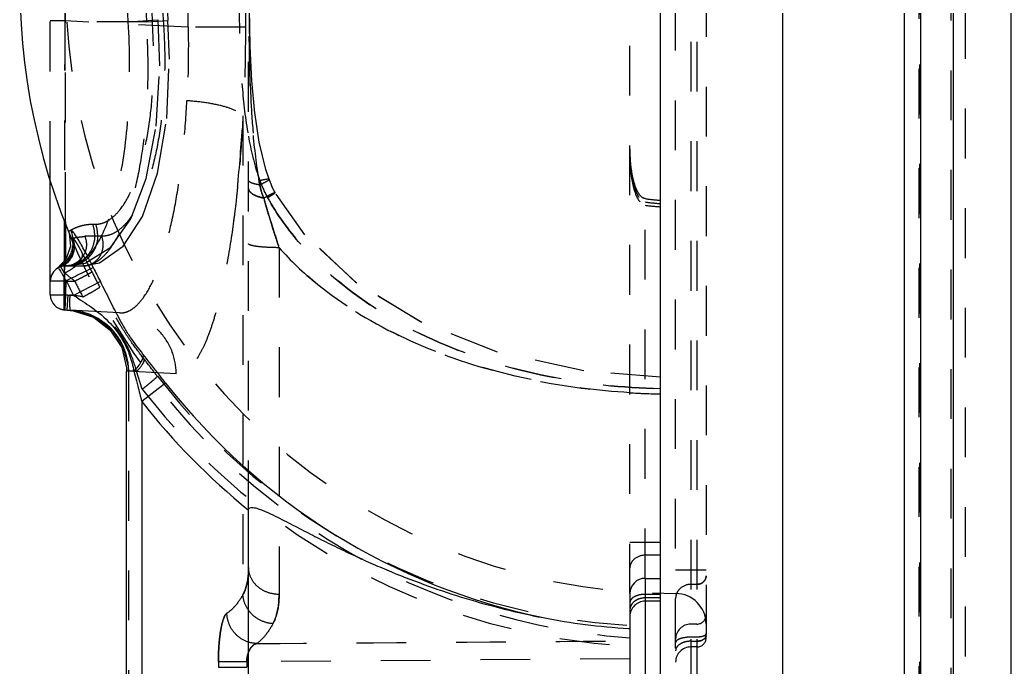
# Model space of a CAD drawing. Header units: millimetres. Extents: x -840 to 1682, y -9216 to -2117.
# Drawn here: x 872.12 to 904.62, y -2506.78 to -2485.54 of the extents above; entities that cross this region are included whole.
import ezdxf

# ---------------------------------------------------------------- set-up
doc = ezdxf.new("R2010")
doc.units = ezdxf.units.MM
doc.header["$LTSCALE"] = 16.335
doc.linetypes.add('HIDDEN', pattern=[0.2, 0.1, -0.1])
doc.layers.get('0').update_dxf_attribs({"linetype": 'CONTINUOUS'})
doc.layers.add('DEFAULT_2', color=8, linetype='HIDDEN')

msp = doc.modelspace()

# ---------------------------------------------------------------- linework, layer by layer
at = {"color": 7, "linetype": 'Continuous'}
for p, q in [((901.644, -2400.707), (901.644, -2613.018)), ((902.722, -2612.962), (902.722, -2400.763)), ((901.117, -2612.519), (901.117, -2401.206)), ((904.617, -2610.965), (904.617, -2402.76)), ((897.117, -2411.862), (897.117, -2601.862)), ((893.117, -2597.862), (893.117, -2415.862)), ((873.117, -2494.562), (873.117, -2490.499)), ((873.617, -2492.172), (873.617, -2493.406)), ((873.785, -2492.441), (873.711, -2492.486)), ((873.642, -2493.38), (873.344, -2493.694)), ((873.625, -2494.112), (873.117, -2494.112)), ((873.626, -2494.076), (873.617, -2494.561)), ((874.758, -2494.129), (873.881, -2494.583)), ((873.117, -2494.561), (873.617, -2494.561)), ((873.617, -2494.561), (873.591, -2495.06)), ((873.617, -2494.561), (873.69, -2494.565)), ((873.673, -2495.064), (873.7, -2494.566)), ((873.959, -2494.633), (874.098, -2494.723)), ((873.591, -2495.06), (873.674, -2495.064)), ((873.673, -2495.067), (873.861, -2495.085)), ((875.617, -2516.656), (875.617, -2497.069)), ((875.859, -2497.069), (875.617, -2497.069)), ((875.859, -2497.069), (875.941, -2497.385)), ((876.895, -2497.456), (876.117, -2498.065)), ((876.117, -2498.065), (876.117, -2515.66)), ((879.617, -2512.1), (879.617, -2501.625)), ((892.617, -2503.862), (892.617, -2509.862)), ((892.617, -2503.862), (893.117, -2503.862)), ((892.117, -2504.362), (892.117, -2509.359)), ((892.07, -2505.504), (892.117, -2505.507))]:
    msp.add_line(p, q, dxfattribs=at)
for points in [[(873.711, -2492.486), (873.732, -2492.541), (873.78, -2492.969), (873.642, -2493.38)], [(873.861, -2495.085), (874.528, -2495.299), (875.081, -2495.718), (875.458, -2496.294)], [(875.458, -2496.294), (875.614, -2496.956), (875.617, -2497.069)]]:
    msp.add_lwpolyline(points, dxfattribs=at)
for centre, radius, start, end in [((893.617, -2484.362), 21.5, 94.0006, 202.2011), ((873.617, -2494.112), 0.5, 120.2313, 180), ((893.617, -2484.362), 21.238, 205.9917, 207.3776), ((893.617, -2484.362), 22.226, 205.9136, 207.3777), ((873.617, -2494.561), 0.5, 179.9972, 267), ((884.369, -2478.403), 19.282, 237.0478, 237.3236), ((871.578, -2497.918), 4.364, 11.2185, 12.1599), ((893.617, -2484.362), 21.238, 218.0603, 258.1867), ((893.617, -2484.362), 22.226, 218.0603, 230.958), ((892.617, -2504.362), 0.5, 90, 180), ((893.297, -2484.496), 21.044, 258.9656, 266.6555)]:
    msp.add_arc(centre, radius, start, end, dxfattribs=at)
for points, knots in [([(873.785, -2492.441), (873.869, -2492.646), (873.887, -2493.027), (873.665, -2493.451), (873.472, -2493.618), (873.366, -2493.68)], [0, 0, 0, 0, 0.471986, 0.738179, 1, 1, 1, 1]), ([(874.527, -2493.67), (874.447, -2493.505), (874.326, -2493.268), (874.164, -2492.971), (874.056, -2492.784), (873.964, -2492.636), (873.884, -2492.524), (873.837, -2492.466), (873.795, -2492.435), (873.785, -2492.441)], [0, 0, 0, 0, 0.379719, 0.551378, 0.701683, 0.8251, 0.917304, 0.975124, 1, 1, 1, 1]), ([(873.366, -2493.68), (873.371, -2493.677), (873.393, -2493.697), (873.416, -2493.732), (873.458, -2493.795), (873.486, -2493.844), (873.501, -2493.872)], [0, 0, 0, 0, 0.081633, 0.278443, 0.590661, 1, 1, 1, 1]), ([(874.527, -2493.669), (874.424, -2493.72), (874.228, -2493.814), (873.928, -2493.964), (873.728, -2494.055), (873.622, -2494.104)], [0, 0, 0, 0, 0.34278, 0.650208, 1, 1, 1, 1]), ([(873.501, -2493.872), (873.512, -2493.891), (873.554, -2493.97), (873.593, -2494.051), (873.626, -2494.112)], [0, 0, 0, 0, 0.233174, 1, 1, 1, 1]), ([(876.154, -2496.504), (876.015, -2496.326), (875.804, -2496.052), (875.555, -2495.665), (875.332, -2495.263), (875.074, -2494.749), (874.866, -2494.338), (874.758, -2494.129)], [0, 0, 0, 0, 0.245512, 0.374734, 0.499747, 0.744231, 1, 1, 1, 1]), ([(874.098, -2494.723), (874.128, -2494.742), (874.252, -2494.823), (874.375, -2494.906), (874.468, -2494.972)], [0, 0, 0, 0, 0.233961, 1, 1, 1, 1]), ([(874.468, -2494.972), (874.69, -2495.13), (875.148, -2495.509), (875.486, -2496.01), (875.617, -2496.299)], [0, 0, 0, 0, 0.462036, 1, 1, 1, 1]), ([(875.617, -2496.299), (875.644, -2496.358), (875.739, -2496.585), (875.806, -2496.823), (875.844, -2496.999)], [0, 0, 0, 0, 0.266099, 1, 1, 1, 1]), ([(876.154, -2496.504), (876.162, -2496.539), (876.154, -2496.627), (876.067, -2496.827), (875.95, -2496.971), (875.859, -2497.069)], [0, 0, 0, 0, 0.164696, 0.387516, 1, 1, 1, 1]), ([(876.895, -2497.456), (876.832, -2497.375), (876.584, -2497.058), (876.338, -2496.741), (876.154, -2496.504)], [0, 0, 0, 0, 0.254655, 1, 1, 1, 1]), ([(875.941, -2497.385), (875.955, -2497.441), (876.014, -2497.668), (876.073, -2497.894), (876.117, -2498.065)], [0, 0, 0, 0, 0.247707, 1, 1, 1, 1]), ([(879.617, -2501.625), (879.617, -2501.612), (879.621, -2501.583), (879.658, -2501.54), (879.731, -2501.533), (879.81, -2501.544), (879.889, -2501.565), (879.966, -2501.59), (880.068, -2501.628), (880.243, -2501.702), (880.488, -2501.818), (880.778, -2501.964), (881.068, -2502.113), (881.453, -2502.312), (881.935, -2502.559), (882.518, -2502.848), (883.106, -2503.128), (883.698, -2503.395), (884.496, -2503.735), (885.508, -2504.125), (886.743, -2504.534), (887.997, -2504.88), (888.844, -2505.068), (889.269, -2505.151)], [0, 0, 0, 0, 0.003924, 0.007832, 0.015566, 0.023369, 0.031179, 0.038991, 0.046804, 0.062431, 0.093688, 0.124949, 0.156212, 0.187475, 0.249999, 0.312521, 0.37504, 0.437555, 0.500066, 0.625069, 0.750058, 0.875034, 1, 1, 1, 1])]:
    msp.add_open_spline(points, degree=3, knots=knots, dxfattribs=at)
for points in [[(873.69, -2494.565), (873.754, -2494.57), (873.817, -2494.576), (873.881, -2494.583)], [(873.591, -2495.06), (873.508, -2495.055), (873.423, -2495.029), (873.353, -2494.985)]]:
    msp.add_open_spline(points, degree=3, dxfattribs=at)
at = {"layer": 'DEFAULT_2', "color": 8, "linetype": 'HIDDEN'}
for p, q in [((901.591, -2402.204), (901.591, -2611.521)), ((902.644, -2402.259), (902.644, -2611.466)), ((903.117, -2610.967), (903.117, -2402.758)), ((901.617, -2411.862), (901.617, -2601.862)), ((894.617, -2415.862), (894.617, -2597.862)), ((893.617, -2594.362), (893.617, -2419.362)), ((894.117, -2420.919), (894.117, -2592.806)), ((894.317, -2420.919), (894.317, -2592.806)), ((879.617, -2501.625), (879.617, -2457.726)), ((892.117, -2504.362), (892.117, -2467.362)), ((873.617, -2492.172), (873.617, -2476.549)), ((873.117, -2490.499), (873.117, -2478.223)), ((879.513, -2481.362), (879.513, -2485.788)), ((873.591, -2484.287), (873.591, -2485.575)), ((877.638, -2485.787), (877.638, -2484.499)), ((873.591, -2485.575), (873.117, -2485.575)), ((877.638, -2485.787), (873.591, -2485.575)), ((875.661, -2485.612), (876.658, -2485.543)), ((876.273, -2485.612), (876.971, -2485.562)), ((876.273, -2485.612), (873.117, -2485.612)), ((879.513, -2485.788), (877.638, -2485.788)), ((879.723, -2487.555), (879.667, -2486.41)), ((879.821, -2488.602), (879.721, -2487.532)), ((879.432, -2488.691), (879.432, -2504.4)), ((879.967, -2489.55), (879.818, -2488.581)), ((880.488, -2491.211), (880.487, -2491.211)), ((892.617, -2503.862), (892.617, -2491.408)), ((873.58, -2492.285), (873.58, -2492.076)), ((873.58, -2492.514), (873.58, -2492.285)), ((874.506, -2492.246), (874.604, -2492.246)), ((873.811, -2492.726), (873.856, -2492.88)), ((873.856, -2492.711), (873.815, -2492.735)), ((873.815, -2492.735), (873.815, -2492.735)), ((874.801, -2492.643), (874.248, -2492.643)), ((873.856, -2492.88), (873.84, -2493.191)), ((880.617, -2493.016), (880.617, -2504.389)), ((873.84, -2493.191), (873.69, -2493.465)), ((873.344, -2493.694), (873.343, -2493.695)), ((873.69, -2493.465), (873.431, -2493.648)), ((873.581, -2493.641), (873.581, -2493.492)), ((873.582, -2493.713), (873.581, -2493.641)), ((873.582, -2493.791), (873.582, -2493.713)), ((873.617, -2493.612), (873.617, -2493.406)), ((873.617, -2493.612), (874.188, -2493.612)), ((873.729, -2493.612), (873.719, -2493.612)), ((874.188, -2493.612), (874.199, -2493.612)), ((873.574, -2494.562), (873.574, -2494.112)), ((873.625, -2494.112), (873.917, -2494.112)), ((873.591, -2495.062), (873.591, -2495.06)), ((873.591, -2495.061), (873.591, -2495.062)), ((875.384, -2495.156), (873.674, -2495.064)), ((873.674, -2495.064), (873.801, -2495.073)), ((873.797, -2495.072), (873.773, -2495.071)), ((873.773, -2495.072), (873.905, -2495.083)), ((873.864, -2495.077), (873.797, -2495.072)), ((873.801, -2495.073), (873.864, -2495.077)), ((873.905, -2495.083), (874.562, -2495.278)), ((890.609, -2497.057), (887.736, -2496.427)), ((875.617, -2497.069), (875.627, -2497.069)), ((877.242, -2497.154), (875.627, -2497.069)), ((875.677, -2497.072), (875.677, -2516.653)), ((875.859, -2497.069), (875.947, -2497.072)), ((876.133, -2497.653), (875.947, -2497.072)), ((893.117, -2497.262), (890.561, -2497.05)), ((876.133, -2516.072), (876.133, -2497.653)), ((893.117, -2502.687), (892.117, -2502.687)), ((893.117, -2503.104), (892.617, -2503.104)), ((894.617, -2503.593), (893.617, -2503.593)), ((894.317, -2504.06), (894.117, -2504.06)), ((893.117, -2504.387), (892.617, -2504.387)), ((893.117, -2504.505), (892.617, -2504.505)), ((893.117, -2504.612), (892.617, -2504.612)), ((894.317, -2505.362), (894.117, -2505.362)), ((894.317, -2505.791), (894.117, -2505.791)), ((894.117, -2505.925), (894.317, -2505.925)), ((894.317, -2506.112), (894.117, -2506.112)), ((878.628, -2506.598), (878.628, -2506.776)), ((879.557, -2506.598), (878.628, -2506.598)), ((892.117, -2506.504), (879.557, -2506.598)), ((879.557, -2506.598), (879.557, -2506.776)), ((878.628, -2506.776), (879.557, -2506.776))]:
    msp.add_line(p, q, dxfattribs=at)
for points in [[(879.667, -2486.401), (879.643, -2485.166), (879.64, -2484.362)], [(873.728, -2493.612), (874.255, -2493.529), (875.103, -2492.998), (875.756, -2492.072), (876.255, -2490.746), (876.585, -2489.029), (876.707, -2487.052), (876.658, -2485.542)], [(874.198, -2493.612), (874.731, -2493.513), (875.505, -2492.971), (876.137, -2491.997), (876.628, -2490.574), (876.934, -2488.782), (877.022, -2486.83), (876.971, -2485.561)], [(880.292, -2490.773), (880.185, -2490.448), (879.968, -2489.555)], [(880.488, -2491.211), (880.455, -2491.152), (880.392, -2491.023), (880.33, -2490.874), (880.292, -2490.773)], [(880.45, -2491.142), (880.383, -2491.001), (880.32, -2490.849)], [(885.292, -2495.473), (883.171, -2494.183), (881.464, -2492.595), (880.487, -2491.211)], [(887.782, -2496.441), (885.25, -2495.452), (883.134, -2494.155), (881.434, -2492.56)], [(873.344, -2493.694), (873.358, -2493.685), (873.366, -2493.68)], [(874.562, -2495.278), (875.114, -2495.682), (875.498, -2496.246)], [(875.498, -2496.246), (875.67, -2496.905), (875.677, -2497.072)]]:
    msp.add_lwpolyline(points, dxfattribs=at)
for centre, radius, start, end in [((893.617, -2484.362), 20, 90, 270), ((893.617, -2484.362), 18, 170.4062, 183.9821), ((893.617, -2484.362), 17.39, 170.0658, 184.1221), ((893.617, -2484.362), 17.2, 170.4059, 183.9821), ((893.617, -2484.362), 16.841, 170.0658, 184.1221), ((893.617, -2484.362), 16.69, 170.0659, 184.1177), ((3326.183, -2492.895), 2452.603, 179.829009, 179.980867), ((830.795, -2486.194), 48.701, 354.583, 357.0613), ((837.776, -2486.807), 41.694, 354.2103, 354.5154), ((886.202, -2488.56), 6.612, 199.0457, 199.9187), ((901.783, -2487.312), 22.102, 189.1153, 189.4986), ((884.125, -2489.322), 4.4, 199.7944, 201.2783), ((884.027, -2489.361), 4.295, 201.2789, 202.6169), ((893.617, -2484.362), 7.116, 261.922, 265.9711), ((893.617, -2484.362), 7.224, 262.0432, 266.0312), ((893.617, -2484.362), 7.33, 262.159, 266.0887), ((873.53, -2492.612), 1.043, 359.9962, 20.5767), ((873.624, -2492.612), 1.046, 359.9694, 20.4869), ((893.617, -2484.362), 21.5, 202.2011, 265.9994), ((873.609, -2492.926), 0.688, 315.0285, 323.7403), ((873.617, -2494.112), 0.5, 90, 120.2313), ((873.211, -2492.976), 0.707, 289.6316, 295.8152), ((873.618, -2492.945), 0.668, 269.8904, 292.8859), ((874.187, -2492.98), 0.633, 271.0994, 279.8504), ((873.06, -2492.607), 1.346, 292.7659, 295.9975), ((1026.149, -2493.67), 152.567, 180.04554, 180.40135), ((893.357, -2484.378), 21.101, 206.5359, 208.0753), ((893.412, -2484.378), 21.79, 206.5359, 208.0753), ((879.665, -2494.875), 6.099, 177.0571, 177.4512), ((873.67, -2497.067), 1.998, 84.5086, 87.0349), ((873.667, -2497.093), 2.024, 81.0897, 84.5072), ((873.664, -2497.114), 2.045, 65.4107, 81.0833), ((893.259, -2484.468), 20.967, 217.5059, 266.8798), ((893.308, -2484.47), 21.651, 217.5066, 266.8468), ((893.614, -2473.691), 24.129, 266.4401, 268.8211), ((893.617, -2505.362), 1, 0, 90), ((892.617, -2505.112), 0.5, 90, 180), ((894.317, -2505.062), 0.3, 270, 0), ((894.117, -2505.862), 0.5, 90, 180), ((843.54, 3341.472), 5847.585, 270.3561423, 270.4759805), ((843.54, 3341.456), 5847.569, 270.3561422, 270.4759807), ((894.317, -2505.812), 0.3, 270, 0), ((894.117, -2506.612), 0.5, 90, 180)]:
    msp.add_arc(centre, radius, start, end, dxfattribs=at)
for points, knots in [([(879.305, -2484.362), (879.303, -2484.909), (879.314, -2485.998), (879.379, -2487.627), (879.558, -2489.242), (879.8, -2490.304), (879.985, -2490.812)], [0, 0, 0, 0, 0.251562, 0.501769, 0.750632, 1, 1, 1, 1]), ([(879.984, -2490.96), (879.897, -2490.415), (879.753, -2489.321), (879.661, -2487.669), (879.636, -2486.016), (879.63, -2484.914), (879.629, -2484.362)], [0, 0, 0, 0, 0.250035, 0.500012, 0.749961, 1, 1, 1, 1]), ([(879.629, -2484.362), (879.63, -2484.901), (879.634, -2485.844), (879.655, -2487.191), (879.695, -2488.403), (879.79, -2489.612), (879.896, -2490.414), (879.96, -2490.814)], [0, 0, 0, 0, 0.250021, 0.437495, 0.62489, 0.812453, 1, 1, 1, 1]), ([(873.591, -2485.575), (873.59, -2486.192), (873.587, -2487.403), (873.583, -2489.16), (873.581, -2490.549), (873.581, -2491.575), (873.58, -2492.263), (873.581, -2492.886), (873.581, -2493.439), (873.582, -2493.916), (873.583, -2494.264), (873.584, -2494.501), (873.585, -2494.647), (873.586, -2494.771), (873.587, -2494.873), (873.588, -2494.952), (873.588, -2495.005), (873.59, -2495.034), (873.589, -2495.05), (873.591, -2495.056), (873.59, -2495.062), (873.591, -2495.062)], [0, 0, 0, 0, 0.195041, 0.382752, 0.555634, 0.634471, 0.707206, 0.773103, 0.831556, 0.881989, 0.923912, 0.941567, 0.956958, 0.970041, 0.980782, 0.989164, 0.995171, 0.997278, 0.998786, 0.999693, 1, 1, 1, 1]), ([(874.604, -2492.246), (874.674, -2492.246), (874.819, -2492.223), (875.029, -2492.126), (875.23, -2491.969), (875.505, -2491.659), (875.809, -2491.115), (876.101, -2490.295), (876.325, -2489.289), (876.469, -2488.132), (876.519, -2486.87), (876.49, -2486), (876.459, -2485.557)], [0, 0, 0, 0, 0.02856, 0.059041, 0.093139, 0.132048, 0.226687, 0.34498, 0.485867, 0.645598, 0.819216, 1, 1, 1, 1]), ([(876.819, -2485.573), (876.853, -2486.042), (876.886, -2486.964), (876.83, -2488.3), (876.672, -2489.524), (876.426, -2490.587), (876.107, -2491.453), (875.776, -2492.027), (875.478, -2492.352), (875.26, -2492.518), (875.034, -2492.62), (874.876, -2492.643), (874.801, -2492.643)], [0, 0, 0, 0, 0.180475, 0.353644, 0.513038, 0.653493, 0.771651, 0.866387, 0.905541, 0.940007, 0.97094, 1, 1, 1, 1]), ([(875.661, -2485.612), (875.716, -2486.523), (875.73, -2488.241), (875.508, -2490.287), (875.176, -2491.669), (874.891, -2492.462), (874.57, -2493.061), (874.298, -2493.363), (874.157, -2493.462)], [0, 0, 0, 0, 0.334241, 0.628845, 0.751528, 0.854443, 0.936783, 1, 1, 1, 1]), ([(874.188, -2493.612), (874.267, -2493.612), (874.431, -2493.585), (874.666, -2493.468), (874.892, -2493.279), (875.2, -2492.907), (875.542, -2492.255), (875.87, -2491.275), (876.122, -2490.073), (876.284, -2488.69), (876.341, -2487.182), (876.307, -2486.142), (876.273, -2485.612)], [0, 0, 0, 0, 0.027, 0.056127, 0.08921, 0.127444, 0.221466, 0.340066, 0.481718, 0.642714, 0.817784, 1, 1, 1, 1]), ([(877.638, -2485.788), (877.641, -2485.99), (877.645, -2486.79), (877.629, -2487.59), (877.597, -2488.187)], [0, 0, 0, 0, 0.253236, 1, 1, 1, 1]), ([(879.513, -2485.788), (879.513, -2486.034), (879.507, -2487.002), (879.479, -2487.97), (879.432, -2488.691)], [0, 0, 0, 0, 0.254074, 1, 1, 1, 1]), ([(875.384, -2495.156), (875.448, -2495.16), (875.582, -2495.144), (875.777, -2495.055), (875.965, -2494.905), (876.227, -2494.602), (876.525, -2494.06), (876.833, -2493.236), (877.102, -2492.207), (877.327, -2490.998), (877.497, -2489.638), (877.57, -2488.683), (877.597, -2488.187)], [0, 0, 0, 0, 0.025096, 0.052092, 0.082898, 0.1188, 0.208429, 0.323317, 0.462922, 0.624732, 0.805315, 1, 1, 1, 1]), ([(877.597, -2488.187), (877.804, -2488.2), (878.205, -2488.242), (878.747, -2488.349), (879.13, -2488.474), (879.34, -2488.596), (879.41, -2488.659), (879.432, -2488.691)], [0, 0, 0, 0, 0.321152, 0.623482, 0.857275, 0.939626, 1, 1, 1, 1]), ([(879.432, -2488.691), (879.401, -2489.291), (879.322, -2490.445), (879.145, -2492.09), (878.918, -2493.555), (878.685, -2494.641), (878.473, -2495.388), (878.316, -2495.853), (878.148, -2496.254), (877.897, -2496.745), (877.546, -2497.169), (877.242, -2497.154)], [0, 0, 0, 0, 0.199971, 0.385432, 0.551265, 0.693656, 0.755166, 0.809875, 0.857624, 0.898438, 1, 1, 1, 1]), ([(892.617, -2491.408), (892.539, -2491.397), (892.41, -2491.27), (892.277, -2490.986), (892.18, -2490.594), (892.127, -2490.12), (892.117, -2489.8), (892.117, -2489.64)], [0, 0, 0, 0, 0.124879, 0.250035, 0.499163, 0.749019, 1, 1, 1, 1]), ([(892.117, -2489.788), (892.117, -2489.945), (892.127, -2490.258), (892.181, -2490.723), (892.278, -2491.107), (892.412, -2491.384), (892.54, -2491.506), (892.617, -2491.517)], [0, 0, 0, 0, 0.25085, 0.500596, 0.749677, 0.874887, 1, 1, 1, 1]), ([(892.117, -2489.932), (892.117, -2490.086), (892.128, -2490.393), (892.182, -2490.849), (892.279, -2491.225), (892.414, -2491.496), (892.541, -2491.613), (892.617, -2491.624)], [0, 0, 0, 0, 0.250716, 0.500352, 0.749386, 0.874653, 1, 1, 1, 1]), ([(880.292, -2490.773), (880.296, -2490.784), (880.257, -2490.817), (880.202, -2490.852), (880.1, -2490.906), (880.026, -2490.941), (879.984, -2490.96)], [0, 0, 0, 0, 0.095347, 0.311118, 0.624925, 1, 1, 1, 1]), ([(879.985, -2490.812), (880.024, -2490.802), (880.095, -2490.785), (880.191, -2490.766), (880.248, -2490.76), (880.288, -2490.764), (880.291, -2490.773)], [0, 0, 0, 0, 0.388635, 0.700607, 0.906506, 1, 1, 1, 1]), ([(879.257, -2491.013), (879.241, -2491.172), (879.176, -2491.779), (879.096, -2492.386), (879.027, -2492.832)], [0, 0, 0, 0, 0.261207, 1, 1, 1, 1]), ([(879.984, -2490.96), (879.892, -2490.945), (879.771, -2490.92), (879.647, -2490.862), (879.617, -2490.823), (879.617, -2490.807)], [0, 0, 0, 0, 0.682306, 0.882503, 1, 1, 1, 1]), ([(879.663, -2490.865), (879.656, -2490.861), (879.636, -2490.847), (879.617, -2490.824), (879.617, -2490.807)], [0, 0, 0, 0, 0.325818, 1, 1, 1, 1]), ([(879.617, -2491.077), (879.617, -2491.156), (879.745, -2491.269), (879.928, -2491.343), (880.052, -2491.377), (880.117, -2491.391)], [0, 0, 0, 0, 0.383042, 0.67231, 1, 1, 1, 1]), ([(880.118, -2491.391), (880.047, -2491.376), (879.92, -2491.34), (879.737, -2491.263), (879.617, -2491.152), (879.617, -2491.077)], [0, 0, 0, 0, 0.349231, 0.635092, 1, 1, 1, 1]), ([(879.984, -2490.96), (879.919, -2490.949), (879.81, -2490.927), (879.702, -2490.89), (879.663, -2490.865)], [0, 0, 0, 0, 0.590418, 1, 1, 1, 1]), ([(880.487, -2491.211), (880.486, -2491.209), (880.473, -2491.214), (880.457, -2491.219), (880.426, -2491.233), (880.387, -2491.251), (880.336, -2491.277), (880.244, -2491.323), (880.17, -2491.363), (880.117, -2491.391)], [0, 0, 0, 0, 0.020031, 0.070078, 0.148266, 0.254186, 0.391247, 0.562154, 1, 1, 1, 1]), ([(880.117, -2491.391), (880.156, -2491.531), (880.313, -2492.075), (880.487, -2492.615), (880.617, -2493.016)], [0, 0, 0, 0, 0.256164, 1, 1, 1, 1]), ([(880.617, -2493.016), (880.575, -2492.885), (880.4, -2492.346), (880.232, -2491.804), (880.117, -2491.391)], [0, 0, 0, 0, 0.243497, 1, 1, 1, 1]), ([(880.487, -2491.211), (880.486, -2491.208), (880.472, -2491.214), (880.454, -2491.22), (880.419, -2491.236), (880.375, -2491.257), (880.32, -2491.284), (880.233, -2491.329), (880.165, -2491.365), (880.118, -2491.391)], [0, 0, 0, 0, 0.020826, 0.077, 0.166908, 0.287836, 0.436743, 0.608839, 1, 1, 1, 1]), ([(880.24, -2491.378), (880.275, -2491.356), (880.338, -2491.317), (880.41, -2491.271), (880.452, -2491.243), (880.472, -2491.228), (880.482, -2491.219), (880.488, -2491.213), (880.487, -2491.211)], [0, 0, 0, 0, 0.420828, 0.738622, 0.851115, 0.931875, 0.981033, 1, 1, 1, 1]), ([(893.117, -2497.644), (891.874, -2497.615), (889.392, -2497.346), (885.813, -2496.261), (883.098, -2494.679), (881.289, -2492.952), (880.55, -2491.926), (880.24, -2491.378)], [0, 0, 0, 0, 0.250089, 0.499036, 0.747735, 0.873318, 1, 1, 1, 1]), ([(880.24, -2491.378), (880.55, -2491.926), (881.289, -2492.953), (883.099, -2494.679), (885.813, -2496.261), (889.393, -2497.346), (891.874, -2497.615), (893.117, -2497.644)], [0, 0, 0, 0, 0.126715, 0.252324, 0.500996, 0.749914, 1, 1, 1, 1]), ([(873.711, -2492.486), (873.712, -2492.487), (873.717, -2492.481), (873.724, -2492.479), (873.738, -2492.468), (873.757, -2492.457), (873.783, -2492.442), (873.828, -2492.416), (873.9, -2492.379), (874.007, -2492.334), (874.144, -2492.289), (874.313, -2492.254), (874.438, -2492.246), (874.506, -2492.246)], [0, 0, 0, 0, 0.003926, 0.015673, 0.03518, 0.062397, 0.097283, 0.139803, 0.247556, 0.385646, 0.554927, 0.757853, 1, 1, 1, 1]), ([(873.519, -2493.612), (873.677, -2493.535), (873.937, -2493.249), (873.922, -2492.867), (873.856, -2492.711)], [0, 0, 0, 0, 0.509081, 1, 1, 1, 1]), ([(873.581, -2493.492), (873.581, -2493.417), (873.581, -2493.091), (873.581, -2492.765), (873.58, -2492.514)], [0, 0, 0, 0, 0.229938, 1, 1, 1, 1]), ([(874.573, -2492.612), (874.573, -2492.745), (874.521, -2493.016), (874.296, -2493.356), (873.972, -2493.567), (873.73, -2493.612), (873.617, -2493.612)], [0, 0, 0, 0, 0.260371, 0.527739, 0.77906, 1, 1, 1, 1]), ([(874.67, -2492.612), (874.67, -2492.738), (874.623, -2492.999), (874.412, -2493.337), (874.093, -2493.56), (873.845, -2493.611), (873.729, -2493.612)], [0, 0, 0, 0, 0.249427, 0.51311, 0.76887, 1, 1, 1, 1]), ([(873.814, -2492.734), (873.814, -2492.733), (873.815, -2492.726), (873.822, -2492.723), (873.827, -2492.72)], [0, 0, 0, 0, 0.127818, 1, 1, 1, 1]), ([(873.827, -2492.72), (873.832, -2492.717), (873.869, -2492.699), (873.909, -2492.69), (873.942, -2492.684)], [0, 0, 0, 0, 0.159007, 1, 1, 1, 1]), ([(873.856, -2492.711), (873.86, -2492.709), (873.875, -2492.72), (873.895, -2492.742), (873.924, -2492.782), (873.978, -2492.864), (874.059, -2493.002), (874.125, -2493.122), (874.162, -2493.19)], [0, 0, 0, 0, 0.025179, 0.079233, 0.164169, 0.279303, 0.593139, 1, 1, 1, 1]), ([(873.942, -2492.684), (873.962, -2492.68), (874.064, -2492.665), (874.166, -2492.655), (874.248, -2492.643)], [0, 0, 0, 0, 0.196647, 1, 1, 1, 1]), ([(874.301, -2492.912), (874.301, -2492.952), (874.289, -2493.101), (874.228, -2493.245), (874.164, -2493.333)], [0, 0, 0, 0, 0.267185, 1, 1, 1, 1]), ([(874.295, -2493.603), (874.375, -2493.589), (874.526, -2493.532), (874.704, -2493.374), (874.823, -2493.163), (874.852, -2492.998), (874.852, -2492.912)], [0, 0, 0, 0, 0.255076, 0.489493, 0.731, 1, 1, 1, 1]), ([(880.617, -2493.016), (880.495, -2493.016), (880.258, -2493.01), (879.949, -2492.988), (879.739, -2492.953), (879.643, -2492.922), (879.617, -2492.898), (879.617, -2492.889)], [0, 0, 0, 0, 0.360225, 0.693038, 0.914917, 0.972056, 1, 1, 1, 1]), ([(880.617, -2493.016), (880.994, -2493.447), (881.832, -2494.233), (883.702, -2495.55), (886.323, -2496.746), (889.67, -2497.58), (891.967, -2497.788), (893.117, -2497.815)], [0, 0, 0, 0, 0.124986, 0.24959, 0.498472, 0.748628, 1, 1, 1, 1]), ([(892.116, -2497.774), (891.051, -2497.707), (886.915, -2497.182), (882.698, -2495.354), (880.617, -2493.016)], [0, 0, 0, 0, 0.254213, 1, 1, 1, 1]), ([(874.162, -2493.191), (874.174, -2493.238), (874.155, -2493.358), (874.049, -2493.529), (873.871, -2493.688), (873.727, -2493.779), (873.65, -2493.817)], [0, 0, 0, 0, 0.170082, 0.404453, 0.697039, 1, 1, 1, 1]), ([(874.48, -2493.805), (874.453, -2493.751), (874.349, -2493.545), (874.243, -2493.34), (874.162, -2493.19)], [0, 0, 0, 0, 0.261779, 1, 1, 1, 1]), ([(873.58, -2493.847), (873.565, -2493.818), (873.536, -2493.766), (873.498, -2493.702), (873.471, -2493.662), (873.457, -2493.646), (873.451, -2493.641), (873.449, -2493.642)], [0, 0, 0, 0, 0.406941, 0.720723, 0.920734, 0.974794, 1, 1, 1, 1]), ([(874.157, -2493.462), (874.09, -2493.509), (873.951, -2493.584), (873.794, -2493.612), (873.719, -2493.612)], [0, 0, 0, 0, 0.522583, 1, 1, 1, 1]), ([(874.096, -2493.413), (874.08, -2493.428), (874.015, -2493.487), (873.939, -2493.534), (873.877, -2493.56)], [0, 0, 0, 0, 0.243189, 1, 1, 1, 1]), ([(873.574, -2494.112), (873.574, -2494.089), (873.574, -2494.001), (873.577, -2493.913), (873.58, -2493.848)], [0, 0, 0, 0, 0.262505, 1, 1, 1, 1]), ([(873.917, -2494.112), (873.889, -2494.089), (873.779, -2493.998), (873.666, -2493.911), (873.58, -2493.848)], [0, 0, 0, 0, 0.256032, 1, 1, 1, 1]), ([(873.917, -2494.112), (873.982, -2494.08), (874.107, -2494.016), (874.276, -2493.928), (874.397, -2493.857), (874.462, -2493.822), (874.48, -2493.805)], [0, 0, 0, 0, 0.340455, 0.657018, 0.887534, 1, 1, 1, 1]), ([(874.186, -2494.633), (874.252, -2494.597), (874.378, -2494.528), (874.545, -2494.435), (874.662, -2494.361), (874.724, -2494.325), (874.74, -2494.309)], [0, 0, 0, 0, 0.3513, 0.669524, 0.89333, 1, 1, 1, 1]), ([(876.194, -2496.671), (876.057, -2496.494), (875.851, -2496.223), (875.59, -2495.844), (875.347, -2495.446), (875.069, -2494.93), (874.85, -2494.518), (874.74, -2494.309)], [0, 0, 0, 0, 0.241757, 0.367774, 0.495685, 0.744918, 1, 1, 1, 1]), ([(873.591, -2495.061), (873.587, -2495.061), (873.581, -2495.046), (873.576, -2495.022), (873.571, -2494.979), (873.567, -2494.898), (873.566, -2494.771), (873.569, -2494.663), (873.572, -2494.604)], [0, 0, 0, 0, 0.025794, 0.083707, 0.174911, 0.296907, 0.616446, 1, 1, 1, 1]), ([(873.756, -2494.572), (873.752, -2494.638), (873.748, -2494.756), (873.748, -2494.893), (873.752, -2494.978), (873.757, -2495.026), (873.762, -2495.053), (873.769, -2495.072), (873.773, -2495.072)], [0, 0, 0, 0, 0.394579, 0.6988, 0.81441, 0.908609, 0.971987, 1, 1, 1, 1]), ([(875.947, -2497.072), (875.879, -2496.829), (875.704, -2496.314), (875.279, -2495.621), (874.734, -2495.071), (874.358, -2494.769), (874.186, -2494.633)], [0, 0, 0, 0, 0.246999, 0.528715, 0.785557, 1, 1, 1, 1]), ([(873.591, -2495.062), (873.59, -2495.063), (873.592, -2495.052), (873.588, -2495.04), (873.589, -2495.013), (873.588, -2494.978), (873.587, -2494.932), (873.586, -2494.852), (873.586, -2494.786), (873.585, -2494.739)], [0, 0, 0, 0, 0.01588, 0.063138, 0.141731, 0.25153, 0.392398, 0.564193, 1, 1, 1, 1]), ([(873.673, -2495.067), (873.929, -2495.08), (874.439, -2495.201), (875.085, -2495.645), (875.523, -2496.297), (875.626, -2496.813), (875.627, -2497.069)], [0, 0, 0, 0, 0.24992, 0.499922, 0.749945, 1, 1, 1, 1]), ([(875.542, -2496.331), (875.448, -2496.096), (875.167, -2495.66), (874.744, -2495.36), (874.515, -2495.254)], [0, 0, 0, 0, 0.500148, 1, 1, 1, 1]), ([(877.242, -2497.154), (877.242, -2496.911), (877.152, -2496.405), (876.744, -2495.742), (876.116, -2495.289), (875.621, -2495.169), (875.384, -2495.156)], [0, 0, 0, 0, 0.242848, 0.502992, 0.761273, 1, 1, 1, 1]), ([(875.947, -2497.072), (876.019, -2497.003), (876.112, -2496.901), (876.188, -2496.759), (876.2, -2496.695), (876.194, -2496.671)], [0, 0, 0, 0, 0.619109, 0.846054, 1, 1, 1, 1]), ([(876.625, -2497.234), (876.589, -2497.186), (876.445, -2496.999), (876.301, -2496.811), (876.194, -2496.671)], [0, 0, 0, 0, 0.253593, 1, 1, 1, 1]), ([(876.133, -2497.653), (876.193, -2497.607), (876.305, -2497.517), (876.454, -2497.396), (876.554, -2497.309), (876.605, -2497.258), (876.621, -2497.241), (876.625, -2497.234)], [0, 0, 0, 0, 0.349031, 0.66626, 0.890801, 0.960582, 1, 1, 1, 1]), ([(892.617, -2503.104), (892.493, -2503.104), (892.3, -2503.165), (892.146, -2503.353), (892.117, -2503.467), (892.117, -2503.522)], [0, 0, 0, 0, 0.525601, 0.769484, 1, 1, 1, 1]), ([(879.432, -2504.4), (879.465, -2504.339), (879.586, -2504.056), (879.617, -2503.742), (879.617, -2503.504)], [0, 0, 0, 0, 0.225471, 1, 1, 1, 1]), ([(879.617, -2503.504), (879.617, -2503.59), (879.606, -2503.895), (879.536, -2504.206), (879.432, -2504.4)], [0, 0, 0, 0, 0.279695, 1, 1, 1, 1]), ([(880.617, -2504.389), (880.493, -2504.389), (880.236, -2504.347), (879.898, -2504.154), (879.67, -2503.854), (879.617, -2503.615), (879.617, -2503.504)], [0, 0, 0, 0, 0.253532, 0.519861, 0.773642, 1, 1, 1, 1]), ([(894.317, -2504.06), (894.393, -2504.06), (894.548, -2504.005), (894.617, -2503.852), (894.617, -2503.78)], [0, 0, 0, 0, 0.511817, 1, 1, 1, 1]), ([(894.117, -2504.06), (893.991, -2504.06), (893.792, -2504.135), (893.645, -2504.342), (893.617, -2504.466), (893.617, -2504.527)], [0, 0, 0, 0, 0.506792, 0.756013, 1, 1, 1, 1]), ([(879.432, -2504.4), (879.356, -2504.53), (879.205, -2504.755), (879.006, -2504.944), (878.906, -2505.008)], [0, 0, 0, 0, 0.559828, 1, 1, 1, 1]), ([(880.414, -2505.349), (880.293, -2505.342), (880.043, -2505.283), (879.722, -2505.068), (879.501, -2504.757), (879.439, -2504.515), (879.432, -2504.4)], [0, 0, 0, 0, 0.244843, 0.508274, 0.766765, 1, 1, 1, 1]), ([(880.414, -2505.349), (880.293, -2505.342), (880.043, -2505.283), (879.722, -2505.068), (879.501, -2504.757), (879.439, -2504.515), (879.432, -2504.4)], [0, 0, 0, 0, 0.244843, 0.508274, 0.766765, 1, 1, 1, 1]), ([(880.414, -2505.349), (880.45, -2505.284), (880.583, -2504.981), (880.617, -2504.644), (880.617, -2504.389)], [0, 0, 0, 0, 0.225909, 1, 1, 1, 1]), ([(880.617, -2504.389), (880.617, -2504.481), (880.605, -2504.809), (880.528, -2505.142), (880.414, -2505.349)], [0, 0, 0, 0, 0.279621, 1, 1, 1, 1]), ([(892.617, -2504.387), (892.553, -2504.387), (892.431, -2504.4), (892.27, -2504.456), (892.153, -2504.541), (892.117, -2504.625), (892.117, -2504.662)], [0, 0, 0, 0, 0.31132, 0.591593, 0.818932, 1, 1, 1, 1]), ([(892.617, -2504.505), (892.553, -2504.505), (892.427, -2504.525), (892.261, -2504.608), (892.147, -2504.738), (892.117, -2504.847), (892.117, -2504.898)], [0, 0, 0, 0, 0.276659, 0.539002, 0.778428, 1, 1, 1, 1]), ([(892.184, -2504.702), (892.174, -2504.716), (892.137, -2504.776), (892.117, -2504.847), (892.117, -2504.898)], [0, 0, 0, 0, 0.26037, 1, 1, 1, 1]), ([(892.367, -2504.558), (892.349, -2504.566), (892.28, -2504.602), (892.218, -2504.655), (892.184, -2504.702)], [0, 0, 0, 0, 0.262534, 1, 1, 1, 1]), ([(878.628, -2506.598), (878.628, -2506.407), (878.64, -2506.049), (878.694, -2505.573), (878.764, -2505.25), (878.84, -2505.078), (878.883, -2505.022), (878.906, -2505.008)], [0, 0, 0, 0, 0.350633, 0.654642, 0.876416, 0.950251, 1, 1, 1, 1]), ([(878.906, -2505.008), (878.883, -2505.022), (878.84, -2505.078), (878.764, -2505.25), (878.694, -2505.573), (878.64, -2506.049), (878.628, -2506.407), (878.628, -2506.598)], [0, 0, 0, 0, 0.049752, 0.123623, 0.345405, 0.649404, 1, 1, 1, 1]), ([(879.887, -2506), (879.766, -2505.997), (879.51, -2505.943), (879.182, -2505.72), (878.962, -2505.388), (878.908, -2505.131), (878.906, -2505.008)], [0, 0, 0, 0, 0.238416, 0.498224, 0.759142, 1, 1, 1, 1]), ([(879.887, -2506), (879.766, -2505.997), (879.51, -2505.943), (879.182, -2505.72), (878.962, -2505.388), (878.908, -2505.131), (878.906, -2505.008)], [0, 0, 0, 0, 0.238416, 0.498223, 0.759141, 1, 1, 1, 1]), ([(880.414, -2505.349), (880.338, -2505.488), (880.188, -2505.727), (879.989, -2505.932), (879.887, -2506)], [0, 0, 0, 0, 0.563636, 1, 1, 1, 1]), ([(894.617, -2505.674), (894.617, -2505.715), (894.534, -2505.768), (894.429, -2505.784), (894.356, -2505.791), (894.317, -2505.791)], [0, 0, 0, 0, 0.363301, 0.659413, 1, 1, 1, 1]), ([(894.617, -2505.684), (894.617, -2505.699), (894.59, -2505.736), (894.522, -2505.765), (894.428, -2505.786), (894.356, -2505.791), (894.317, -2505.791)], [0, 0, 0, 0, 0.139612, 0.358939, 0.657531, 1, 1, 1, 1]), ([(894.617, -2505.737), (894.617, -2505.763), (894.598, -2505.818), (894.528, -2505.878), (894.43, -2505.916), (894.356, -2505.925), (894.317, -2505.925)], [0, 0, 0, 0, 0.195066, 0.425991, 0.700104, 1, 1, 1, 1]), ([(894.597, -2505.72), (894.6, -2505.716), (894.611, -2505.703), (894.617, -2505.686), (894.617, -2505.674)], [0, 0, 0, 0, 0.283994, 1, 1, 1, 1]), ([(894.601, -2505.719), (894.604, -2505.716), (894.612, -2505.706), (894.617, -2505.693), (894.617, -2505.684)], [0, 0, 0, 0, 0.284924, 1, 1, 1, 1]), ([(879.887, -2506.001), (879.844, -2506.009), (879.767, -2506.05), (879.681, -2506.149), (879.586, -2506.324), (879.559, -2506.486), (879.557, -2506.598)], [0, 0, 0, 0, 0.181909, 0.343722, 0.536325, 1, 1, 1, 1]), ([(879.557, -2506.598), (879.559, -2506.521), (879.577, -2506.375), (879.662, -2506.153), (879.793, -2506.02), (879.887, -2506.001)], [0, 0, 0, 0, 0.322122, 0.601232, 1, 1, 1, 1]), ([(894.117, -2505.791), (894.054, -2505.791), (893.934, -2505.799), (893.776, -2505.835), (893.663, -2505.883), (893.617, -2505.944), (893.617, -2505.97)], [0, 0, 0, 0, 0.342326, 0.64081, 0.860292, 1, 1, 1, 1]), ([(894.117, -2505.925), (894.053, -2505.925), (893.93, -2505.94), (893.767, -2506.004), (893.65, -2506.104), (893.617, -2506.196), (893.617, -2506.237)], [0, 0, 0, 0, 0.299764, 0.573772, 0.804836, 1, 1, 1, 1]), ([(894.117, -2505.925), (894.096, -2505.925), (894.011, -2505.929), (893.927, -2505.945), (893.867, -2505.967)], [0, 0, 0, 0, 0.255191, 1, 1, 1, 1]), ([(893.684, -2506.081), (893.674, -2506.093), (893.638, -2506.137), (893.617, -2506.196), (893.617, -2506.237)], [0, 0, 0, 0, 0.271677, 1, 1, 1, 1])]:
    msp.add_open_spline(points, degree=3, knots=knots, dxfattribs=at)
for points in [[(879.609, -2489.354), (879.692, -2489.815), (879.799, -2490.275), (879.952, -2490.717)], [(880.117, -2491.391), (880.055, -2491.254), (880.015, -2491.107), (879.984, -2490.96)], [(879.984, -2490.96), (879.995, -2491.009), (880.007, -2491.059), (880.02, -2491.108)], [(879.985, -2490.812), (880.055, -2491.007), (880.138, -2491.198), (880.24, -2491.378)], [(880.02, -2491.108), (880.045, -2491.204), (880.076, -2491.3), (880.118, -2491.391)], [(880.063, -2491.012), (880.115, -2491.137), (880.173, -2491.26), (880.24, -2491.378)], [(874.248, -2492.643), (874.282, -2492.728), (874.301, -2492.821), (874.301, -2492.912)], [(874.852, -2492.912), (874.852, -2492.821), (874.834, -2492.728), (874.801, -2492.643)], [(873.574, -2494.562), (873.633, -2494.565), (873.693, -2494.568), (873.753, -2494.572)], [(874.186, -2494.633), (874.044, -2494.601), (873.898, -2494.58), (873.753, -2494.572)], [(875.686, -2497.072), (875.686, -2496.82), (875.636, -2496.564), (875.542, -2496.331)], [(894.617, -2503.78), (894.617, -2503.827), (894.603, -2503.876), (894.579, -2503.917)], [(894.471, -2504.021), (894.425, -2504.046), (894.37, -2504.06), (894.317, -2504.06)], [(894.471, -2504.021), (894.425, -2504.046), (894.37, -2504.06), (894.317, -2504.06)], [(894.579, -2503.917), (894.554, -2503.96), (894.515, -2503.996), (894.471, -2504.021)], [(894.575, -2505.739), (894.584, -2505.733), (894.593, -2505.727), (894.601, -2505.719)], [(894.575, -2505.739), (894.583, -2505.733), (894.591, -2505.727), (894.597, -2505.72)], [(894.575, -2505.739), (894.583, -2505.733), (894.591, -2505.727), (894.597, -2505.72)], [(894.599, -2505.802), (894.61, -2505.783), (894.617, -2505.76), (894.617, -2505.737)], [(893.684, -2505.88), (893.675, -2505.886), (893.666, -2505.892), (893.658, -2505.899)], [(894.317, -2505.925), (894.367, -2505.925), (894.417, -2505.917), (894.464, -2505.901)], [(894.575, -2505.834), (894.584, -2505.824), (894.592, -2505.814), (894.599, -2505.802)]]:
    msp.add_open_spline(points, degree=3, dxfattribs=at)

doc.saveas('drawing.dxf')
